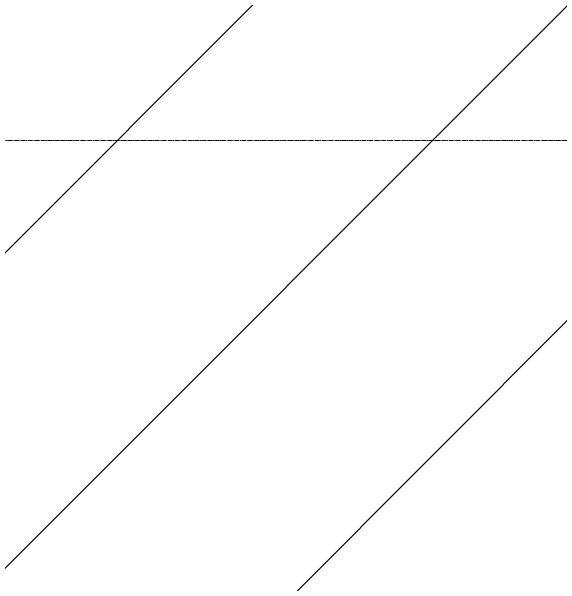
# Model space of a CAD drawing. Header units: millimetres. Extents: x 538266 to 1167394, y 114608 to 637157.
# Drawn here: x 1048268 to 1050616, y 547072 to 549520 of the extents above; entities that cross this region are included whole.
import ezdxf

# ---------------------------------------------------------------- set-up
doc = ezdxf.new("R2010")
doc.units = ezdxf.units.MM
doc.linetypes.add('CENTER2', pattern=[28.575, 19.05, -3.175, 3.175, -3.175])
doc.layers.add('РД_Оси_100', color=7, linetype='Continuous', lineweight=0, true_color=0x525252)
doc.layers.add('ФВ-5', color=7, linetype='Continuous')

# ---------------------------------------------------------------- blocks, each defined once
blk = doc.blocks.new('СОШ_2200_АР_ОСИ_М100_28.05.24')
at = {"layer": 'РД_Оси_100', "color": 251, "linetype": 'CENTER2', "true_color": 0x636466}
blk.add_line((29555, 52200), (-5954.958, 52200), dxfattribs=at)

msp = doc.modelspace()

# ---------------------------------------------------------------- hatches: boundary and pattern name
at = {"layer": 'ФВ-5'}
h = msp.add_hatch(dxfattribs=at)
h.set_pattern_fill('ANSI31', color=3, scale=300, style=0)
h.paths.add_polyline_path([(1054123.6, 546168.7), (1054123.6, 547068.7), (1054123.6, 547568.7), (1054091.4, 548269.4, -1), (1053491.4, 548269.4, -1), (1054091.4, 548269.4), (1054123.6, 550468.7), (1054123.6, 550768.7), (1054123.6, 550768.7), (1054123.6, 551268.7), (1046563.9, 551268.7), (1046553.6, 551258.4), (1046553.6, 550768.7), (1046551.7, 547068.7), (1046553.6, 547068.7), (1046553.6, 546168.7), (1046557.8, 542668.7), (1046553.6, 542668.7), (1046553.6, 542168.7), (1051023.6, 542168.7), (1051023.6, 542468.7), (1051023.6, 542468.7), (1051923.6, 542468.7), (1051923.6, 542468.7), (1051923.6, 542168.7), (1052003.6, 542168.7), (1052003.6, 542588.7), (1054123.6, 542589.1), (1054123.6, 542668.7)])

# ---------------------------------------------------------------- block references
at = {"layer": 'РД_Оси_100', "lineweight": 25}
msp.add_blockref('СОШ_2200_АР_ОСИ_М100_28.05.24', (1046433.6, 496768.7), dxfattribs=at)

doc.saveas('drawing.dxf')
